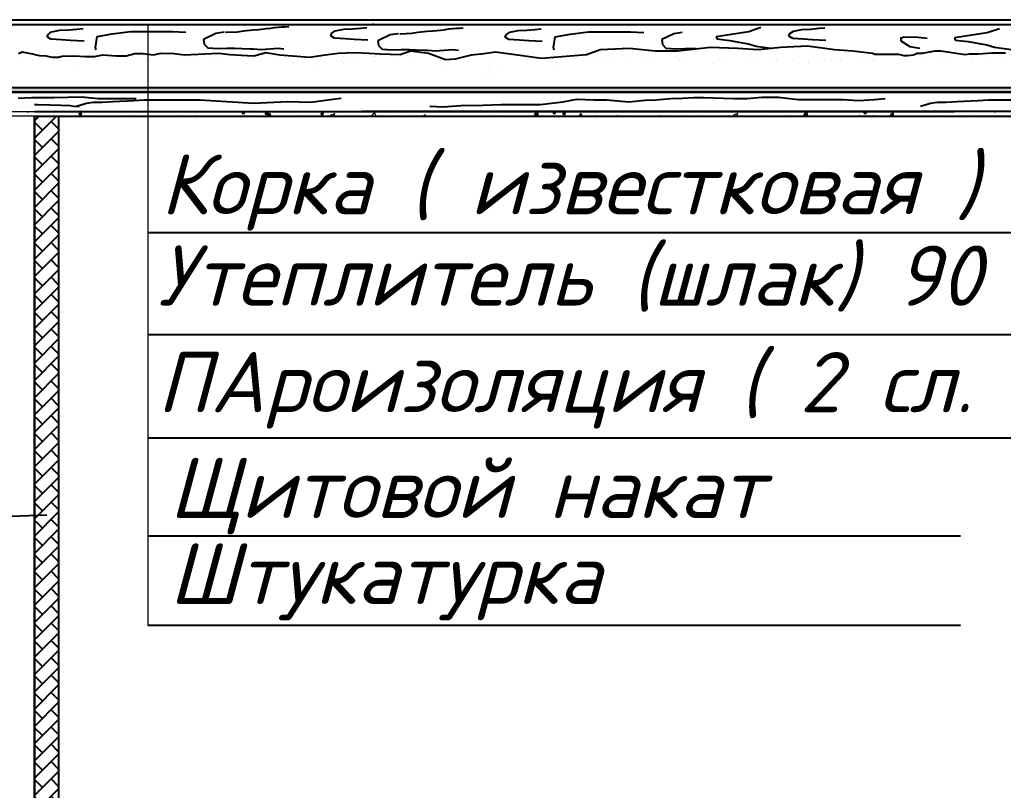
# Model space of a CAD drawing. Header units: millimetres. Extents: x 84778 to 227326, y -44398 to 146312.
# Drawn here: x 190610 to 194694, y 599 to 3800 of the extents above; entities that cross this region are included whole.
import ezdxf

# ---------------------------------------------------------------- set-up
doc = ezdxf.new("R2010")
doc.units = ezdxf.units.MM
doc.header["$LTSCALE"] = 10
doc.layers.add('основной', color=7, linetype='Continuous', lineweight=30)
doc.layers.add('Тонкая', color=7, linetype='Continuous', lineweight=25)
doc.styles.add('Isocpeur', font='isocpeui.ttf')

msp = doc.modelspace()

# ---------------------------------------------------------------- hatches: boundary and pattern name
at = {"layer": 'Тонкая', "ltscale": 1000}
msp.add_hatch(color=256, dxfattribs=at).paths.add_polyline_path([(189424, 3498.6), (189454, 3518.6), (196948.6, 3518.6), (196948.6, 3498.6)])
h = msp.add_hatch(dxfattribs=at)
h.set_pattern_fill('AR-HBONE', color=256, scale=0.5, style=0)
h.paths.add_polyline_path([(190671.6, 3398.6), (190771.6, 3398.6), (190771.6, -2001.4), (190671.6, -2001.4)])

# ---------------------------------------------------------------- linework, layer by layer
at = {"lineweight": 20}
msp.add_line((191142, 3779), (191142, 1284.7), dxfattribs=at)
at = {"layer": 'основной', "ltscale": 50}
msp.add_line((190671.6, 3398.6), (190671.6, 1998.6), dxfattribs=at)
at = {"layer": 'основной', "linetype": 'Continuous', "ltscale": 1000}
msp.add_line((190671.6, 1998.6), (190671.6, -2221), dxfattribs=at)
at = {"layer": 'Тонкая', "ltscale": 50}
for p, q in [((189949.7, 3799.7), (197071.6, 3799.7)), ((190671.6, 3418.6), (194491.6, 3418.6)), ((190671.6, 3398.6), (197071.6, 3398.6)), ((190671.6, 3398.6), (195711.6, 3398.6)), ((190671.6, 3398.6), (195711.6, 3398.6)), ((190671.6, 3398.6), (197071.6, 3398.6)), ((190671.6, 3398.6), (194491.6, 3398.6)), ((190671.6, 3398.6), (194491.6, 3398.6)), ((190671.6, 3398.6), (197071.6, 3398.6)), ((197071.6, 3418.6), (192031, 3418.6))]:
    msp.add_line(p, q, dxfattribs=at)
at = {"layer": 'Тонкая', "linetype": 'Continuous', "ltscale": 1000}
for p, q in [((189844.7, 3779), (190905, 3779)), ((189844.7, 3779), (197071.6, 3779)), ((190777.4, 3755.9), (190814, 3757.8)), ((190814, 3757.8), (190847.6, 3760.7)), ((190847.6, 3760.7), (190873.6, 3762.6)), ((191539.1, 3753), (191577.9, 3757.7)), ((191577.9, 3757.7), (191602.5, 3758.6)), ((191602.5, 3758.6), (191633.7, 3762.4)), ((191633.7, 3762.4), (191653.6, 3764.3)), ((191653.6, 3764.3), (191668.8, 3767.1)), ((191668.8, 3767.1), (191698.1, 3770)), ((191698.1, 3770), (191710.4, 3770)), ((191710.4, 3770), (191727.5, 3771.9)), ((191920.7, 3753.6), (191955.4, 3760.3)), ((191955.4, 3760.3), (191991.9, 3762.2)), ((191991.9, 3762.2), (192025.6, 3765.1)), ((192025.6, 3765.1), (192051.6, 3767)), ((192357.6, 3756.7), (192377.5, 3758.5)), ((192377.5, 3758.5), (192392.6, 3761.4)), ((192392.6, 3761.4), (192421.9, 3764.2)), ((192421.9, 3764.2), (192434.2, 3764.2)), ((192434.2, 3764.2), (192451.3, 3766.1)), ((192715.7, 3756.5), (192749.4, 3759.4)), ((192749.4, 3759.4), (192775.4, 3761.3)), ((193687.8, 3766.7), (193636.8, 3749.4)), ((193822.5, 3752.3), (193857.1, 3759)), ((193857.1, 3759), (193893.7, 3760.9)), ((193893.7, 3760.9), (193927.4, 3763.8)), ((193927.4, 3763.8), (193953.3, 3765.7)), ((194677.6, 3762.2), (194626.6, 3744.9)), ((190724.5, 3728), (190728.4, 3738.6)), ((190739.9, 3718.4), (190724.5, 3728)), ((190728.4, 3738.6), (190742.8, 3749.2)), ((190784.2, 3715.5), (190739.9, 3718.4)), ((190742.8, 3749.2), (190777.4, 3755.9)), ((190924.5, 3684.8), (190931.4, 3730.1)), ((190931.4, 3730.1), (190994.1, 3740.5)), ((190994.1, 3740.5), (191070.7, 3750.9)), ((191070.7, 3750.9), (191129.8, 3750.9)), ((191129.8, 3750.9), (191192.5, 3750.9)), ((191192.5, 3750.9), (191244.7, 3750.9)), ((191244.7, 3750.9), (191300.4, 3747.4)), ((191424.1, 3742.6), (191373.9, 3718)), ((191373.9, 3718), (191376.8, 3698.1)), ((191459.1, 3747.3), (191424.1, 3742.6)), ((191465.2, 3747.3), (191467.1, 3747.3)), ((191467.1, 3747.3), (191514.5, 3749.2)), ((191514.5, 3749.2), (191539.1, 3753)), ((191902.5, 3732.4), (191906.3, 3743)), ((191917.8, 3722.8), (191902.5, 3732.4)), ((191906.3, 3743), (191920.7, 3753.6)), ((191962.1, 3720), (191917.8, 3722.8)), ((191999.6, 3717.1), (191962.1, 3720)), ((192055.4, 3715.1), (191999.6, 3717.1)), ((192147.9, 3736.8), (192097.7, 3712.2)), ((192182.9, 3741.6), (192147.9, 3736.8)), ((192189.1, 3741.5), (192191, 3741.5)), ((192191, 3741.5), (192238.3, 3743.4)), ((192238.3, 3743.4), (192262.9, 3747.2)), ((192262.9, 3747.2), (192301.7, 3751.9)), ((192301.7, 3751.9), (192326.3, 3752.9)), ((192326.3, 3752.9), (192357.6, 3756.7)), ((192626.3, 3726.7), (192630.1, 3737.3)), ((192641.7, 3717.1), (192626.3, 3726.7)), ((192630.1, 3737.3), (192644.6, 3747.8)), ((192685.9, 3714.2), (192641.7, 3717.1)), ((192644.6, 3747.8), (192679.2, 3754.6)), ((192679.2, 3754.6), (192715.7, 3756.5)), ((192826.2, 3683.5), (192833.2, 3728.7)), ((192833.2, 3728.7), (192895.9, 3739.2)), ((192895.9, 3739.2), (192972.4, 3749.6)), ((192972.4, 3749.6), (193031.6, 3749.6)), ((193031.6, 3749.6), (193094.3, 3749.6)), ((193094.3, 3749.6), (193146.5, 3749.6)), ((193146.5, 3749.6), (193202.2, 3746.1)), ((193325.9, 3741.3), (193275.7, 3716.7)), ((193275.7, 3716.7), (193278.5, 3696.8)), ((193360.9, 3746), (193325.9, 3741.3)), ((193636.8, 3749.4), (193502.2, 3728.2)), ((193502.2, 3728.2), (193504.1, 3719.6)), ((193504.1, 3719.6), (193558, 3712.9)), ((193804.2, 3731.1), (193808.1, 3741.7)), ((193819.6, 3721.5), (193804.2, 3731.1)), ((193808.1, 3741.7), (193822.5, 3752.3)), ((193863.9, 3718.6), (193819.6, 3721.5)), ((193901.4, 3715.7), (193863.9, 3718.6)), ((194267.9, 3726.4), (194267.9, 3711.3)), ((194274, 3723.3), (194281.5, 3727.9)), ((194281.5, 3727.9), (194340.5, 3726.4)), ((194340.5, 3726.4), (194378.2, 3723.3)), ((194626.6, 3744.9), (194491.9, 3723.8)), ((194491.9, 3723.8), (194493.8, 3715.1)), ((190821.7, 3712.6), (190784.2, 3715.5)), ((190877.5, 3710.7), (190821.7, 3712.6)), ((190927.9, 3674.4), (190924.5, 3684.8)), ((191376.8, 3698.1), (191391, 3683)), ((191391, 3683), (191432.6, 3680.2)), ((191432.6, 3680.2), (191470.5, 3681.1)), ((191470.5, 3681.1), (191503.6, 3681.1)), ((191503.6, 3681.1), (191532, 3680.2)), ((191532, 3680.2), (191566.1, 3679.2)), ((191566.1, 3679.2), (191581.2, 3679.2)), ((191581.2, 3679.2), (191612.5, 3675.4)), ((191612.5, 3675.4), (191683.9, 3682)), ((191683.9, 3682), (191707.6, 3679.2)), ((192097.7, 3712.2), (192100.6, 3692.4)), ((192100.6, 3692.4), (192114.8, 3677.2)), ((192114.8, 3677.2), (192156.4, 3674.4)), ((192336.3, 3669.7), (192407.7, 3676.3)), ((192407.7, 3676.3), (192431.4, 3673.4)), ((192723.4, 3711.3), (192685.9, 3714.2)), ((192779.2, 3709.4), (192723.4, 3711.3)), ((192829.7, 3673.1), (192826.2, 3683.5)), ((192963.5, 3655.5), (193019.6, 3675.8)), ((193019.6, 3675.8), (193142, 3680.9)), ((193142, 3680.9), (193249, 3670.8)), ((193278.5, 3696.8), (193292.7, 3681.7)), ((193292.7, 3681.7), (193334.4, 3678.8)), ((193334.4, 3678.8), (193372.2, 3679.8)), ((193340.8, 3670.8), (193478.4, 3686)), ((193372.2, 3679.8), (193405.4, 3679.8)), ((193405.4, 3679.8), (193418.3, 3679.4)), ((193478.4, 3686), (193590.6, 3680.9)), ((193494.2, 3683), (193494.2, 3683)), ((193558, 3712.9), (193611.8, 3704.2)), ((193590.6, 3680.9), (193677.3, 3675.8)), ((193611.8, 3704.2), (193635.9, 3699.4)), ((193635.9, 3699.4), (193667.6, 3689.8)), ((193667.6, 3689.8), (193727.7, 3681.5)), ((193677.3, 3675.8), (193769, 3686)), ((193769, 3686), (193881.2, 3691.1)), ((193881.2, 3691.1), (193993.3, 3675.8)), ((193894.4, 3685.4), (193894.4, 3685.4)), ((193957.2, 3713.8), (193901.4, 3715.7)), ((193903.8, 3676.8), (193903.8, 3676.8)), ((193906.8, 3684.5), (193906.8, 3684.5)), ((193955.3, 3676.8), (193955.3, 3676.8)), ((193993.3, 3675.8), (194069.8, 3670.8)), ((194267.9, 3711.3), (194305.7, 3688.6)), ((194305.7, 3688.6), (194348, 3681.1)), ((194493.8, 3715.1), (194547.7, 3708.4)), ((194547.7, 3708.4), (194601.6, 3699.8)), ((194601.6, 3699.8), (194625.6, 3695)), ((194625.6, 3695), (194657.4, 3685.4)), ((194657.4, 3685.4), (194726.6, 3675.7)), ((190620.1, 3665.4), (190605.2, 3658.1)), ((190671.6, 3655.6), (190620.1, 3665.4)), ((190671.6, 3655.6), (190692.8, 3651.5)), ((190692.8, 3651.5), (190718.7, 3649.8)), ((190718.7, 3649.8), (190744.8, 3644.3)), ((190722.2, 3639.9), (190722.2, 3639.9)), ((190722.2, 3639.9), (190722.2, 3639.9)), ((190744.8, 3644.3), (190770.9, 3644.3)), ((190770.9, 3644.3), (190786.3, 3648)), ((190770.9, 3644.3), (190770.9, 3644.3)), ((190786.3, 3648), (190834.8, 3649.8)), ((190834.8, 3649.8), (190883.2, 3646.1)), ((190883.2, 3646.1), (190920.5, 3646.1)), ((190920.5, 3646.1), (190955.9, 3653.6)), ((190928.4, 3635.4), (190928.4, 3635.4)), ((190928.4, 3635.4), (190928.4, 3635.4)), ((190955.9, 3653.6), (191011.8, 3649.8)), ((191008, 3637.3), (191008, 3637.3)), ((191011.8, 3649.8), (191052.7, 3649.8)), ((191052.7, 3649.8), (191088.1, 3659.1)), ((191077, 3646.4), (191077, 3646.4)), ((191088.1, 3659.1), (191123.5, 3659.1)), ((191103.4, 3649.8), (191103.4, 3649.8)), ((191123.5, 3659.1), (191164.5, 3653.6)), ((191154.4, 3634.7), (191154.4, 3634.7)), ((191164.5, 3653.6), (191198.1, 3661)), ((191198.1, 3661), (191252.1, 3659.1)), ((191252.1, 3659.1), (191294.9, 3653.6)), ((191294.9, 3653.6), (191379.4, 3657.3)), ((191379.4, 3657.3), (191435.3, 3661.1)), ((191421.5, 3639), (191421.5, 3639)), ((191435.3, 3661.1), (191483.7, 3655.5)), ((191483.7, 3655.5), (191530.3, 3651.7)), ((191530.3, 3651.7), (191582.5, 3649.9)), ((191554.5, 3640.7), (191554.5, 3640.7)), ((191582.5, 3649.9), (191632.8, 3662.9)), ((191632.8, 3662.9), (191690.5, 3653.6)), ((191684.5, 3640.1), (191684.5, 3640.1)), ((191690.5, 3653.6), (191742.7, 3649.9)), ((191742.7, 3649.9), (191813.5, 3644.3)), ((191813.5, 3644.3), (191878.7, 3653.6)), ((191821.7, 3645), (191821.7, 3645)), ((191878.7, 3653.6), (191932.7, 3661.1)), ((191932.7, 3661.1), (192000.5, 3663)), ((191954.7, 3646.7), (191954.7, 3646.7)), ((192000.5, 3663), (192060.1, 3661.1)), ((192012, 3637.9), (192012, 3637.9)), ((192060.1, 3661.1), (192106.7, 3657.4)), ((192081, 3647), (192081, 3647)), ((192084.6, 3646.1), (192084.6, 3646.1)), ((192106.7, 3657.4), (192190.5, 3655.5)), ((192107.4, 3650.5), (192107.4, 3650.5)), ((192112.9, 3657.2), (192112.9, 3657.2)), ((192148.7, 3655.9), (192148.7, 3655.9)), ((192156.4, 3674.4), (192194.3, 3675.3)), ((192190.5, 3655.5), (192233.3, 3670.4)), ((192194.3, 3675.3), (192227.4, 3675.3)), ((192221.8, 3651), (192221.8, 3651)), ((192227.4, 3675.3), (192255.8, 3674.4)), ((192233.3, 3670.4), (192307.9, 3661.1)), ((192244.2, 3668.5), (192244.2, 3668.5)), ((192255.8, 3674.4), (192289.9, 3673.5)), ((192289.9, 3673.5), (192305.1, 3673.5)), ((192305.1, 3673.5), (192336.3, 3669.7)), ((192307.9, 3661.1), (192378.6, 3635)), ((192378.6, 3635), (192419.6, 3636.9)), ((192419.6, 3636.9), (192486.7, 3653.7)), ((192484.7, 3652.1), (192484.7, 3652.1)), ((192486.7, 3653.7), (192537, 3659.2)), ((192522.4, 3650.9), (192522.4, 3650.9)), ((192537, 3659.2), (192586.3, 3665.7)), ((192586.3, 3665.7), (192698.4, 3650.4)), ((192621.9, 3657), (192621.9, 3657)), ((192698.4, 3650.4), (192774.9, 3640.2)), ((192774.9, 3640.2), (192846.3, 3645.3)), ((192846.3, 3645.3), (192963.5, 3655.5)), ((192932, 3644.7), (192932, 3644.7)), ((193016, 3638.6), (193016, 3638.6)), ((193022.1, 3663.1), (193022.1, 3663.1)), ((193085, 3647.7), (193085, 3647.7)), ((193111.5, 3651.1), (193111.5, 3651.1)), ((193128.9, 3648.8), (193128.9, 3648.8)), ((193152.8, 3656.6), (193152.8, 3656.6)), ((193155, 3664.8), (193155, 3664.8)), ((193221.8, 3665.7), (193221.8, 3665.7)), ((193248.2, 3669.1), (193248.2, 3669.1)), ((193249, 3670.8), (193340.8, 3670.8)), ((193285, 3664.1), (193285, 3664.1)), ((193332.2, 3647), (193332.2, 3647)), ((193341.5, 3638.5), (193341.5, 3638.5)), ((193422.2, 3669.1), (193422.2, 3669.1)), ((193538.4, 3642.5), (193538.4, 3642.5)), ((193555.2, 3670.8), (193555.2, 3670.8)), ((193667.5, 3634.8), (193667.5, 3634.8)), ((193685.1, 3670.1), (193685.1, 3670.1)), ((193741.7, 3640.8), (193741.7, 3640.8)), ((193822.3, 3675.1), (193822.3, 3675.1)), ((193825.7, 3635.1), (193825.7, 3635.1)), ((193948, 3636.3), (193948, 3636.3)), ((193983.9, 3635.4), (193983.9, 3635.4)), ((194020.1, 3639.2), (194020.1, 3639.2)), ((194069.8, 3670.8), (194151.4, 3660.6)), ((194089.1, 3648.3), (194089.1, 3648.3)), ((194115.5, 3651.8), (194115.5, 3651.8)), ((194142.1, 3635.7), (194142.1, 3635.7)), ((194151.4, 3660.6), (194160.2, 3656.7)), ((194156.8, 3657.2), (194156.8, 3657.2)), ((194160.2, 3656.7), (194173.2, 3656.7)), ((194173.2, 3656.7), (194197.5, 3656.7)), ((194197.5, 3656.7), (194222.7, 3656.7)), ((194222.7, 3656.7), (194259.1, 3656.7)), ((194259.1, 3656.7), (194281.6, 3651)), ((194281.6, 3651), (194295.6, 3651)), ((194295.6, 3651), (194321.7, 3653.8)), ((194300.3, 3636), (194300.3, 3636)), ((194321.7, 3653.8), (194335.7, 3660.3)), ((194335.7, 3660.3), (194359.1, 3661.2)), ((194359.1, 3661.2), (194387.1, 3666.8)), ((194387.1, 3666.8), (194411.3, 3670.6)), ((194411.3, 3670.6), (194434.7, 3670.6)), ((194424.1, 3635.2), (194424.1, 3635.2)), ((194434.7, 3670.6), (194535.5, 3654.7)), ((194458.5, 3636.2), (194458.5, 3636.2)), ((194535.5, 3654.7), (194553.4, 3658.3)), ((194553.4, 3658.3), (194589.1, 3658.3)), ((194557.1, 3636.9), (194557.1, 3636.9)), ((194589.1, 3658.3), (194646.3, 3661.9)), ((194616.7, 3636.5), (194616.7, 3636.5)), ((194646.3, 3661.9), (194657, 3661.9)), ((194657, 3661.9), (194703.5, 3661.9)), ((194687, 3636.2), (194687, 3636.2)), ((190621.3, 3627), (190621.3, 3627)), ((190661.7, 3629.3), (190661.7, 3629.3)), ((190731.5, 3631.3), (190731.5, 3631.3)), ((190731.5, 3631.3), (190731.5, 3631.3)), ((190754.3, 3628.7), (190754.3, 3628.7)), ((190819.9, 3629.6), (190819.9, 3629.6)), ((190819.9, 3629.6), (190819.9, 3629.6)), ((190829.9, 3613.8), (190829.9, 3613.8)), ((190871.2, 3619.3), (190871.2, 3619.3)), ((190884.2, 3628), (190884.2, 3628)), ((190884.2, 3628), (190884.2, 3628)), ((190940.2, 3628.4), (190940.2, 3628.4)), ((190966.7, 3631.8), (190966.7, 3631.8)), ((190978.1, 3629.9), (190978.1, 3629.9)), ((190978.1, 3629.9), (190978.1, 3629.9)), ((191021.4, 3633), (191021.4, 3633)), ((191021.4, 3633), (191021.4, 3633)), ((191131.7, 3633.6), (191131.7, 3633.6)), ((191131.7, 3633.6), (191131.7, 3633.6)), ((191136.3, 3630.2), (191136.3, 3630.2)), ((191136.3, 3630.2), (191136.3, 3630.2)), ((191141.1, 3625.1), (191141.1, 3625.1)), ((191141.1, 3625.1), (191141.1, 3625.1)), ((191284.3, 3634), (191284.3, 3634)), ((191294.5, 3630.5), (191294.5, 3630.5)), ((191338, 3629.2), (191338, 3629.2)), ((191452.7, 3630.8), (191452.7, 3630.8)), ((191541.3, 3627.4), (191541.3, 3627.4)), ((191550.6, 3618.8), (191550.6, 3618.8)), ((191610.9, 3631.1), (191610.9, 3631.1)), ((191747.5, 3622.9), (191747.5, 3622.9)), ((191769.1, 3631.4), (191769.1, 3631.4)), ((191834, 3614.5), (191834, 3614.5)), ((191875.3, 3619.9), (191875.3, 3619.9)), ((191927.3, 3631.6), (191927.3, 3631.6)), ((191944.3, 3629), (191944.3, 3629)), ((191950.8, 3621.2), (191950.8, 3621.2)), ((191970.7, 3632.5), (191970.7, 3632.5)), ((192085.5, 3631.9), (192085.5, 3631.9)), ((192157.1, 3616.7), (192157.1, 3616.7)), ((192243.7, 3632.2), (192243.7, 3632.2)), ((192360.4, 3614.9), (192360.4, 3614.9)), ((192401.9, 3632.5), (192401.9, 3632.5)), ((192556.4, 3606.8), (192556.4, 3606.8)), ((192560.1, 3632.8), (192560.1, 3632.8)), ((192566.6, 3610.4), (192566.6, 3610.4)), ((192718.3, 3633.1), (192718.3, 3633.1)), ((192838, 3615.1), (192838, 3615.1)), ((192876.5, 3633.4), (192876.5, 3633.4)), ((192879.3, 3620.6), (192879.3, 3620.6)), ((192948.3, 3629.7), (192948.3, 3629.7)), ((192974.7, 3633.1), (192974.7, 3633.1)), ((193034.7, 3633.7), (193034.7, 3633.7)), ((193192.9, 3633.9), (193192.9, 3633.9)), ((193223.7, 3617.1), (193223.7, 3617.1)), ((193351.1, 3634.2), (193351.1, 3634.2)), ((193356.7, 3618.8), (193356.7, 3618.8)), ((193486.7, 3618.2), (193486.7, 3618.2)), ((193509.3, 3634.5), (193509.3, 3634.5)), ((193623.9, 3623.1), (193623.9, 3623.1)), ((193751.1, 3632.2), (193751.1, 3632.2)), ((193756.8, 3624.8), (193756.8, 3624.8)), ((193842, 3615.8), (193842, 3615.8)), ((193883.3, 3621.2), (193883.3, 3621.2)), ((193886.8, 3624.2), (193886.8, 3624.2)), ((193952.3, 3630.3), (193952.3, 3630.3)), ((193978.8, 3633.8), (193978.8, 3633.8)), ((194024, 3629.2), (194024, 3629.2)), ((194151.2, 3634.6), (194151.2, 3634.6)), ((194157, 3630.9), (194157, 3630.9)), ((194160.6, 3626), (194160.6, 3626)), ((194286.9, 3630.2), (194286.9, 3630.2)), ((194357.5, 3630.1), (194357.5, 3630.1)), ((194560.8, 3628.3), (194560.8, 3628.3)), ((194570.1, 3619.7), (194570.1, 3619.7)), ((192538.1, 3575.7), (192538.1, 3575.7)), ((192564.5, 3579.1), (192564.5, 3579.1)), ((192605.8, 3584.6), (192605.8, 3584.6)), ((189454, 3518.6), (196948.6, 3518.6)), ((189424, 3498.6), (196948.6, 3498.6)), ((190604, 3474.4), (190660.4, 3476.1)), ((190660.4, 3476.1), (190708, 3476.1)), ((190708, 3476.1), (190752.1, 3476.1)), ((190752.1, 3476.1), (190867.4, 3479.6)), ((190867.4, 3479.6), (190938, 3472.6)), ((190938, 3472.6), (191022.6, 3472.6)), ((191022.6, 3472.6), (191093.2, 3472.6)), ((191945.2, 3472.7), (191921.3, 3469.3)), ((193251.8, 3467.3), (193313.9, 3471.7)), ((194381.6, 3498.6), (193261.6, 3498.6)), ((193313.9, 3471.7), (193362.6, 3473.9)), ((193362.6, 3473.9), (193409.2, 3476.1)), ((193409.2, 3476.1), (193449.1, 3476.1)), ((193449.1, 3476.1), (193573.8, 3472.9)), ((193573.8, 3472.9), (193630.2, 3472.9)), ((193630.2, 3472.9), (193690.9, 3477.2)), ((193690.9, 3477.2), (193760.4, 3477.2)), ((193760.4, 3477.2), (193842.8, 3468.5)), ((194159.5, 3468.5), (194202.9, 3472.9)), ((190671.6, 3447.1), (190684.6, 3447.5)), ((190684.6, 3447.5), (190737.2, 3446.3)), ((190737.2, 3446.3), (190781, 3445)), ((190781, 3445), (190819.7, 3443.8)), ((190819.7, 3443.8), (190836, 3440)), ((190836, 3440), (190857.3, 3438.8)), ((190887.5, 3452.2), (190846.6, 3439.4)), ((190914.9, 3455.6), (190887.5, 3452.2)), ((190952.5, 3455.6), (190914.9, 3455.6)), ((190997, 3459), (190952.5, 3455.6)), ((191086, 3462.5), (190997, 3459)), ((191127.1, 3465.9), (191086, 3462.5)), ((191315.4, 3465.9), (191127.1, 3465.9)), ((191359.9, 3465.9), (191315.4, 3465.9)), ((191582.4, 3452.2), (191359.9, 3465.9)), ((191722.7, 3459), (191582.4, 3452.2)), ((191818.6, 3455.6), (191722.7, 3459)), ((191921.3, 3469.3), (191818.6, 3455.6)), ((192312.9, 3440.6), (192368.4, 3438.4)), ((192368.4, 3438.4), (192441.6, 3442.9)), ((192441.6, 3442.9), (192532.5, 3445.1)), ((192532.5, 3445.1), (192607.9, 3447.3)), ((192607.9, 3447.3), (192772.7, 3447.3)), ((192772.7, 3447.3), (192865.9, 3458.4)), ((192865.9, 3458.4), (192923.5, 3469.5)), ((192923.5, 3469.5), (192994.5, 3467.3)), ((192994.5, 3467.3), (193047.7, 3467.3)), ((193047.7, 3467.3), (193138.7, 3458.4)), ((193138.7, 3458.4), (193207.4, 3465)), ((193207.4, 3465), (193251.8, 3467.3)), ((193842.8, 3468.5), (193907.9, 3468.5)), ((193907.9, 3468.5), (193955.6, 3468.5)), ((193955.6, 3468.5), (194029.4, 3468.5)), ((194029.4, 3468.5), (194094.5, 3464.2)), ((194094.5, 3464.2), (194159.5, 3468.5)), ((194391.4, 3452.2), (194350.5, 3439.4)), ((194418.8, 3455.6), (194391.4, 3452.2)), ((194456.4, 3455.6), (194418.8, 3455.6)), ((194500.9, 3459), (194456.4, 3455.6)), ((194589.9, 3462.5), (194500.9, 3459)), ((194631, 3465.9), (194589.9, 3462.5)), ((194819.3, 3465.9), (194631, 3465.9)), ((190635.9, 3400.7), (190635.9, 3400.7)), ((190640.7, 3418.6), (190644.7, 3415.9)), ((190644.7, 3415.9), (190645.6, 3418.6)), ((190685.6, 3398.6), (190685.5, 3398.6)), ((190724.8, 3415.9), (190724.8, 3415.9)), ((190752.8, 3407.1), (190752.8, 3407.1)), ((190831.9, 3418.6), (190831.9, 3418.6)), ((190856.2, 3408.8), (190863.8, 3403.7)), ((190856.5, 3408.6), (190867.2, 3412.7)), ((190863.7, 3403.7), (190866.8, 3412.9)), ((190896.4, 3408), (190896.4, 3408)), ((190934.6, 3413), (190934.6, 3413)), ((191049.6, 3408.4), (191049.6, 3408.4)), ((191064.5, 3399.7), (191064.5, 3399.7)), ((191081.2, 3398.6), (191086.2, 3400.5)), ((191085.1, 3398.6), (191085.8, 3400.7)), ((191142.7, 3410.5), (191142.7, 3410.5)), ((191278.7, 3403.5), (191278.7, 3403.5)), ((191336.4, 3411.1), (191336.4, 3411.1)), ((191452.2, 3401.4), (191452.2, 3401.4)), ((191531.4, 3412.8), (191531.4, 3412.8)), ((191534.1, 3411.4), (191543.2, 3410.6)), ((191534.6, 3411.4), (191540.7, 3418.6)), ((191542.8, 3409.7), (191541.1, 3418.6)), ((191576.6, 3409), (191576.6, 3409)), ((191629.3, 3408.5), (191639, 3418.6)), ((191629.3, 3408.3), (191642.9, 3406.2)), ((191642.9, 3406.5), (191641.5, 3418.6)), ((191643.4, 3401.9), (191652.5, 3401.1)), ((191643.9, 3401.8), (191651.2, 3410.5)), ((191645.3, 3418.6), (191648.9, 3416.2)), ((191648.8, 3416.3), (191649.6, 3418.6)), ((191652.1, 3400.1), (191650.3, 3409.7)), ((191680.6, 3401.5), (191680.6, 3401.5)), ((191752.6, 3417.7), (191752.6, 3417.7)), ((191758.5, 3398.6), (191760.5, 3401)), ((191759.9, 3398.6), (191759.6, 3400.1)), ((191776.8, 3414.2), (191776.8, 3414.2)), ((191790.9, 3406), (191790.9, 3406)), ((191834, 3414.3), (191834, 3414.3)), ((191842.2, 3404.7), (191842.2, 3404.7)), ((191860.3, 3409.1), (191867.9, 3404)), ((191860.6, 3409), (191871.3, 3413.1)), ((191867.8, 3404.1), (191870.9, 3413.3)), ((191915.4, 3410.8), (191915.4, 3410.8)), ((191919.1, 3414.5), (191919.1, 3414.5)), ((191996.7, 3407.4), (191996.7, 3407.4)), ((192078.1, 3403.9), (192078.1, 3403.9)), ((192084.5, 3398.6), (192090.3, 3400.8)), ((192089.1, 3398.6), (192090, 3401.1)), ((192121, 3404.7), (192121, 3404.7)), ((192159.1, 3409.7), (192159.1, 3409.7)), ((192159.4, 3400.5), (192159.4, 3400.5)), ((192204.6, 3413.7), (192204.6, 3413.7)), ((192216.9, 3417.3), (192216.9, 3417.3)), ((192230.8, 3407.1), (192230.8, 3407.1)), ((192309.1, 3417.8), (192309.1, 3417.8)), ((192503.3, 3400.2), (192503.3, 3400.2)), ((192541.6, 3399), (192541.6, 3399)), ((192561, 3407.8), (192561, 3407.8)), ((192618.6, 3408.8), (192618.6, 3408.8)), ((192642.7, 3399.1), (192642.7, 3399.1)), ((192649.9, 3418.6), (192653, 3416.5)), ((192652.9, 3416.6), (192653.6, 3418.6)), ((192731.6, 3414.3), (192731.6, 3414.3)), ((192747.7, 3405.6), (192759.5, 3418)), ((192747.7, 3405.4), (192761.2, 3403.3)), ((192761.2, 3403.6), (192759.6, 3418.1)), ((192824.6, 3411.3), (192833.7, 3410.5)), ((192825.2, 3411.2), (192831.3, 3418.6)), ((192833.3, 3409.5), (192831.7, 3418.6)), ((192864.4, 3409.4), (192872, 3404.3)), ((192864.7, 3409.3), (192875.4, 3413.4)), ((192872, 3404.4), (192875.1, 3413.6)), ((192930.3, 3401.4), (192930.3, 3401.4)), ((192933.9, 3401.7), (192943.1, 3400.9)), ((192934.5, 3401.7), (192941.8, 3410.4)), ((192942.6, 3400), (192940.9, 3409.5)), ((192945.8, 3411.4), (192945.8, 3411.4)), ((193001.4, 3410.9), (193001.4, 3410.9)), ((193008.5, 3412.1), (193008.5, 3412.1)), ((193039.5, 3415.9), (193039.5, 3415.9)), ((193049.2, 3398.6), (193051.1, 3400.9)), ((193050.4, 3398.6), (193050.2, 3400)), ((193087.7, 3398.6), (193094.4, 3401.2)), ((193093.1, 3398.6), (193094.1, 3401.4)), ((193198.1, 3416.3), (193198.1, 3416.3)), ((193270.7, 3403.8), (193270.7, 3403.8)), ((193279.5, 3412.8), (193279.5, 3412.8)), ((193318, 3403.1), (193318, 3403.1)), ((193345.5, 3401.4), (193345.5, 3401.4)), ((193360.8, 3409.4), (193360.8, 3409.4)), ((193383.7, 3406.4), (193383.7, 3406.4)), ((193397.2, 3414.5), (193397.2, 3414.5)), ((193441.4, 3414), (193441.4, 3414)), ((193442.2, 3405.9), (193442.2, 3405.9)), ((193523.5, 3402.5), (193523.5, 3402.5)), ((193604.9, 3399.1), (193604.9, 3399.1)), ((193654.1, 3416.1), (193654.1, 3416.1)), ((193654.5, 3418.6), (193657.1, 3416.9)), ((193657.1, 3416.9), (193657.6, 3418.6)), ((193707.9, 3406.4), (193707.9, 3406.4)), ((193735.5, 3412.7), (193735.5, 3412.7)), ((193784.9, 3416.1), (193784.9, 3416.1)), ((193785.6, 3404.5), (193785.6, 3404.5)), ((193797.6, 3404.4), (193797.6, 3404.4)), ((193816.8, 3409.2), (193816.8, 3409.2)), ((193866, 3402.7), (193877.9, 3415.1)), ((193866, 3402.5), (193879.5, 3400.4)), ((193868.6, 3409.8), (193876.1, 3404.7)), ((193868.9, 3409.6), (193879.5, 3413.7)), ((193876.1, 3404.7), (193879.2, 3413.9)), ((193879.6, 3400.7), (193877.9, 3415.2)), ((193881.8, 3417.2), (193881.8, 3417.2)), ((193898.2, 3405.8), (193898.2, 3405.8)), ((193979.5, 3402.4), (193979.5, 3402.4)), ((194011.9, 3401.5), (194011.9, 3401.5)), ((194060.9, 3398.9), (194060.9, 3398.9)), ((194091, 3398.6), (194098.5, 3401.5)), ((194096.6, 3408.8), (194096.6, 3408.8)), ((194097.1, 3398.6), (194098.2, 3401.7)), ((194100.8, 3416.7), (194100.8, 3416.7)), ((194115.2, 3411.2), (194124.3, 3410.4)), ((194115.7, 3411.1), (194122, 3418.6)), ((194123.9, 3409.4), (194122.2, 3418.6)), ((194224.5, 3401.6), (194233.6, 3400.8)), ((194225, 3401.5), (194232.4, 3410.3)), ((194225.9, 3407.7), (194225.9, 3407.7)), ((194233.2, 3399.8), (194231.5, 3409.4)), ((194264.1, 3412.7), (194264.1, 3412.7)), ((194339.9, 3398.6), (194341.7, 3400.7)), ((194341, 3398.6), (194340.8, 3399.8)), ((194407.4, 3400.7), (194407.4, 3400.7)), ((194425.6, 3409.1), (194425.6, 3409.1)), ((194484.3, 3410.4), (194484.3, 3410.4)), ((194608.2, 3403.2), (194608.2, 3403.2)), ((194659.1, 3418.6), (194661.2, 3417.2)), ((194661.2, 3417.3), (194661.6, 3418.6)), ((194666, 3410.8), (194666, 3410.8))]:
    msp.add_line(p, q, dxfattribs=at)
at = {"layer": 'Тонкая', "linetype": 'Continuous', "lineweight": 0, "ltscale": 1000}
for p, q in [((189351.6, 3418.6), (197071.6, 3418.6)), ((197071.6, 3398.6), (189351.6, 3398.6)), ((190935.4, 3415.8), (190935.4, 3415.8)), ((191080.1, 3414.8), (191080.1, 3414.8)), ((191343.2, 3411.9), (191343.2, 3411.9)), ((191453.4, 3402.3), (191453.4, 3402.3)), ((191544.1, 3418.6), (191548.4, 3415.7)), ((191548.3, 3415.8), (191549.3, 3418.6)), ((191581.7, 3418.6), (191581.7, 3418.6)), ((191891.4, 3417.7), (191906.6, 3416.4)), ((191891.9, 3417.7), (191892.7, 3418.6)), ((191900.8, 3403.9), (191908.6, 3398.6)), ((191901.1, 3403.7), (191918.9, 3410.6)), ((191906.2, 3415.5), (191905.6, 3418.6)), ((191914.4, 3398.6), (191918.5, 3410.8)), ((191958.4, 3415.8), (191958.4, 3415.8)), ((191980.4, 3404.4), (191980.4, 3404.4)), ((192073.6, 3401.8), (192088.7, 3400.5)), ((192074.1, 3401.7), (192086.3, 3416.3)), ((192076.6, 3417.1), (192076.6, 3417.1)), ((192088.3, 3399.5), (192085.4, 3415.4)), ((192101.1, 3406.2), (192101.1, 3406.2)), ((192267, 3398.6), (192268.5, 3400.4)), ((192267.7, 3398.6), (192267.6, 3399.5)), ((192285.5, 3398.6), (192293, 3406.4)), ((192293.9, 3398.6), (192293, 3406.5)), ((192315.5, 3410.9), (192315.5, 3410.9)), ((192650.2, 3401.2), (192650.2, 3401.2)), ((192747.4, 3409), (192747.4, 3409)), ((192997.2, 3416.9), (192997.2, 3416.9)), ((193132.8, 3411.2), (193132.8, 3411.2)), ((193218.5, 3418.6), (193221.9, 3416.3)), ((193221.9, 3416.3), (193222.6, 3418.6)), ((193268.4, 3405.5), (193268.4, 3405.5)), ((193384.1, 3406.5), (193384.1, 3406.5)), ((193397.3, 3414.6), (193397.3, 3414.6)), ((193404, 3399.7), (193404, 3399.7)), ((193447.7, 3414.9), (193447.7, 3414.9)), ((193574.3, 3404.4), (193583, 3398.6)), ((193574.6, 3404.3), (193592.4, 3411.1)), ((193587.8, 3398.6), (193592.1, 3411.4)), ((193735.2, 3399.3), (193735.2, 3399.3)), ((193913.1, 3399.5), (193913.1, 3399.5)), ((194021.3, 3399), (194021.3, 3399)), ((194042.3, 3417.5), (194057.5, 3416.2)), ((194042.9, 3417.5), (194043.8, 3418.6)), ((194045, 3418.5), (194045, 3418.5)), ((194057.1, 3415.2), (194056.5, 3418.6)), ((194117.5, 3411.7), (194117.5, 3411.7)), ((194154, 3398.6), (194156.9, 3401.6)), ((194157.2, 3398.6), (194156.9, 3401.7)), ((194224.5, 3401.6), (194239.7, 3400.3)), ((194225, 3401.5), (194237.3, 3416.1)), ((194239.3, 3399.3), (194236.4, 3415.2)), ((194418.2, 3398.6), (194419.5, 3400.2)), ((194418.7, 3398.6), (194418.5, 3399.3)), ((194563, 3405), (194563, 3405))]:
    msp.add_line(p, q, dxfattribs=at)
at = {"layer": 'Тонкая'}
for p, q in [((191142, 2915.5), (195199.5, 2915.5)), ((191142, 2492.2), (195837.7, 2492.2)), ((191142, 2062.6), (195943.3, 2062.6)), ((191142, 1655.7), (194515.8, 1655.7)), ((191142, 1284.7), (194515.8, 1284.7))]:
    msp.add_line(p, q, dxfattribs=at)
at = {"layer": 'Тонкая', "ltscale": 1000}
for points in [[(189424, 3498.6), (189454, 3518.6), (196948.6, 3518.6), (196948.6, 3498.6), (189424, 3498.6), (189454, 3518.6)], [(190771.6, 3398.6), (190771.6, -2001.4)], [(188977.9, 1677.7), (190722.8, 1742.7)]]:
    msp.add_lwpolyline(points, dxfattribs=at)
at = {"layer": 'Тонкая', "linetype": 'Continuous', "ltscale": 1000}
msp.add_arc((192025, 3844.1), 82.5, 307.8194, 313.3351, dxfattribs=at)

# ---------------------------------------------------------------- texts
at = {"layer": 'Тонкая', "style": 'Isocpeur'}
for s, p in [('Корка ( известковая ) 10', (191194.8, 2991.3)), ('Утеплитель (шлак) 90', (191183.1, 2611.8)), ('ПАроизоляция ( 2 сл. руб) 10', (191180.5, 2169.3)), ('Щитовой накат', (191230.7, 1730.2)), ('Штукатурка', (191230.7, 1373.3))]:
    msp.add_text(s, height=250, dxfattribs=at).set_placement(p)

doc.saveas('drawing.dxf')
